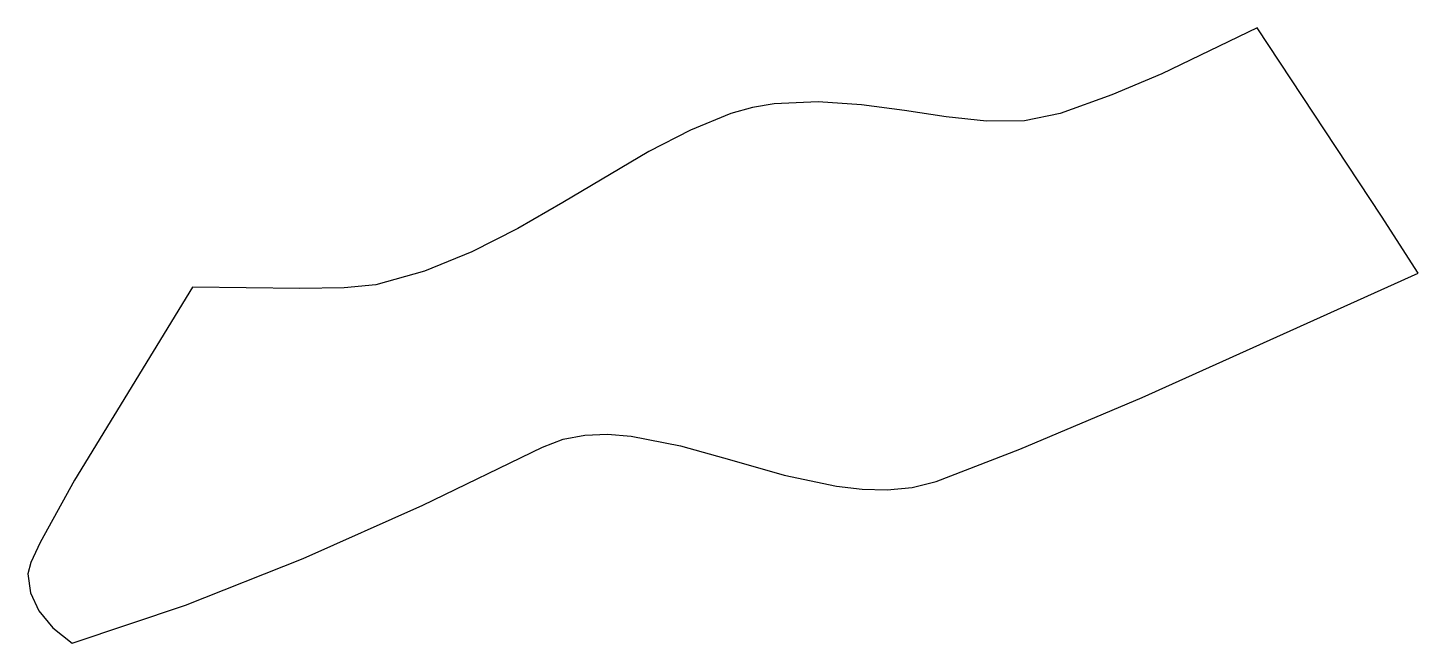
# Model space of a CAD drawing. Extents: x 84.8 to 110.8, y 185.5 to 197.
import ezdxf

# ---------------------------------------------------------------- set-up
doc = ezdxf.new("R2010")
doc.units = 0
doc.layers.add('Layer_1', color=7, linetype='CONTINUOUS')

msp = doc.modelspace()

# ---------------------------------------------------------------- linework, layer by layer
at = {"layer": 'Layer_1', "color": 7}
msp.add_lwpolyline([(107.761456, 197.040682), (105.982424, 196.178357), (105.045027, 195.787629), (104.079892, 195.437747), (103.416508, 195.304711), (102.705464, 195.299941), (101.95553, 195.378308), (101.175475, 195.494684), (100.374069, 195.603944), (99.56008, 195.66096), (98.742278, 195.620603), (98.334687, 195.549808), (97.929432, 195.437747), (97.175728, 195.130766), (96.401935, 194.728659), (94.791376, 193.776531), (93.953257, 193.295246), (93.092341, 192.856302), (92.207952, 192.494065), (91.299414, 192.242904), (90.707038, 192.18429), (89.883845, 192.172528), (87.87857, 192.19605), (85.674798, 188.593964), (85.032227, 187.428064), (84.860131, 187.055975), (84.800584, 186.844298), (84.852227, 186.484223), (85.007431, 186.14852), (85.266605, 185.836316), (85.630162, 185.546739), (87.745323, 186.256832), (89.943596, 187.130438), (92.181194, 188.127349), (94.414332, 189.207359), (94.797981, 189.355041), (95.203275, 189.432539), (95.627739, 189.44953), (96.068897, 189.415694), (96.991389, 189.234249), (97.950945, 188.965632), (98.927759, 188.687267), (99.902025, 188.476581), (100.382013, 188.420813), (100.853936, 188.410999), (101.315319, 188.456818), (101.763686, 188.567948), (103.329135, 189.168946), (105.611051, 190.135511), (110.769437, 192.457325), (110.083724, 193.525031), (107.761456, 197.040682), (107.761456, 197.040682)], dxfattribs=at)

doc.saveas('drawing.dxf')
